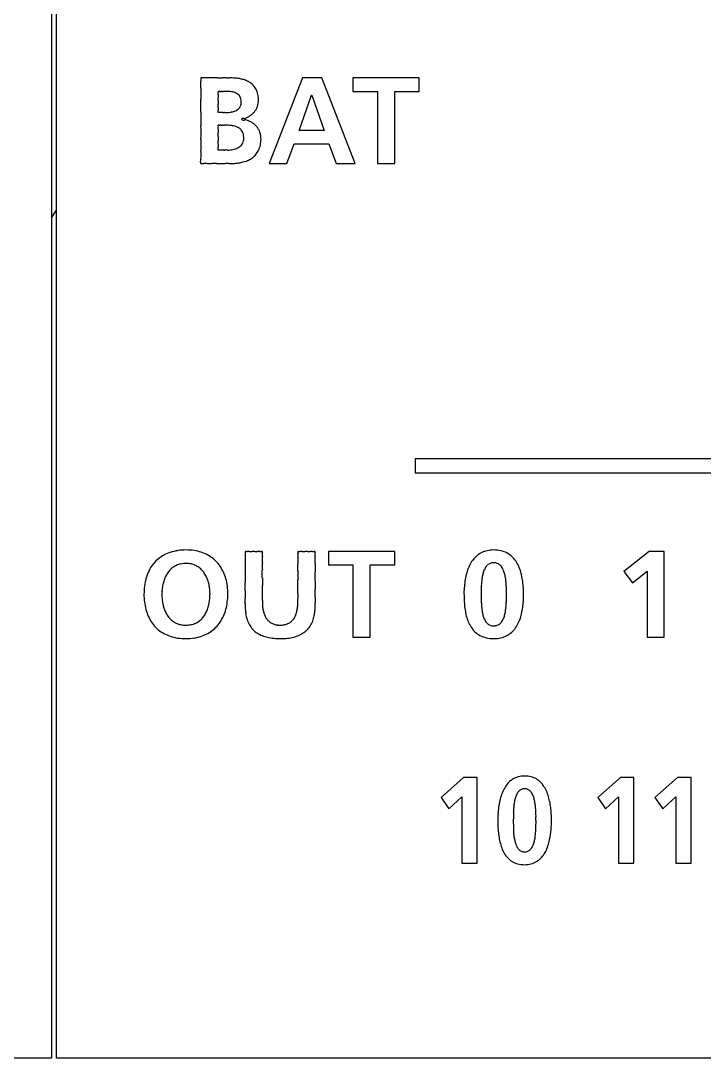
# Model space of a CAD drawing. Header units: millimetres. Extents: x -11 to 5160, y -11 to 2043.
# Drawn here: x 4518.32 to 4525.55, y 1650.29 to 1661.25 of the extents above; entities that cross this region are included whole.
import ezdxf

# ---------------------------------------------------------------- set-up
doc = ezdxf.new("R2010")
doc.units = ezdxf.units.MM

msp = doc.modelspace()

# ---------------------------------------------------------------- linework, layer by layer
at = {"color": 7, "linetype": 'Continuous'}
for p, q in [((4518.649, 1676.128), (4518.649, 1650.293)), ((4518.7, 1650.293), (4518.7, 1676.128)), ((4520.228, 1660.648), (4520.228, 1660.619)), ((4520.238, 1660.648), (4520.228, 1660.648)), ((4520.354, 1660.648), (4520.238, 1660.648)), ((4521.3, 1660.648), (4520.948, 1659.744)), ((4521.505, 1660.648), (4521.3, 1660.648)), ((4521.86, 1659.744), (4521.505, 1660.648)), ((4522.535, 1660.648), (4521.835, 1660.648)), ((4521.835, 1660.648), (4521.835, 1660.506)), ((4522.535, 1660.506), (4522.535, 1660.648)), ((4520.409, 1660.504), (4520.41, 1660.506)), ((4521.266, 1660.094), (4521.397, 1660.467)), ((4521.397, 1660.467), (4521.4, 1660.467)), ((4521.4, 1660.467), (4521.531, 1660.094)), ((4521.835, 1660.506), (4522.094, 1660.506)), ((4522.094, 1660.506), (4522.094, 1659.744)), ((4522.276, 1659.744), (4522.276, 1660.506)), ((4522.276, 1660.506), (4522.535, 1660.506)), ((4520.409, 1660.283), (4520.409, 1660.29)), ((4520.45, 1660.283), (4520.409, 1660.283)), ((4520.409, 1660.147), (4520.41, 1660.148)), ((4521.531, 1660.094), (4521.266, 1660.094)), ((4521.136, 1659.744), (4521.215, 1659.951)), ((4521.215, 1659.951), (4521.581, 1659.951)), ((4521.581, 1659.951), (4521.659, 1659.744)), ((4520.409, 1659.886), (4520.409, 1659.895)), ((4520.456, 1659.886), (4520.409, 1659.886)), ((4520.443, 1659.744), (4520.487, 1659.744)), ((4520.948, 1659.744), (4521.136, 1659.744)), ((4521.659, 1659.744), (4521.86, 1659.744)), ((4522.094, 1659.744), (4522.276, 1659.744)), ((4518.649, 1659.17), (4518.7, 1659.253)), ((4535.588, 1656.626), (4522.494, 1656.626)), ((4522.494, 1656.626), (4522.494, 1656.476)), ((4522.494, 1656.476), (4535.588, 1656.476)), ((4520.696, 1655.646), (4520.696, 1655.413)), ((4520.702, 1655.646), (4520.696, 1655.646)), ((4522.276, 1655.646), (4521.576, 1655.646)), ((4521.576, 1655.646), (4521.576, 1655.504)), ((4522.276, 1655.504), (4522.276, 1655.646)), ((4524.964, 1655.646), (4524.699, 1655.434)), ((4525.124, 1655.646), (4524.964, 1655.646)), ((4525.124, 1654.742), (4525.124, 1655.646)), ((4521.576, 1655.504), (4521.835, 1655.504)), ((4521.835, 1655.504), (4521.835, 1654.742)), ((4522.017, 1655.504), (4522.276, 1655.504)), ((4522.017, 1654.742), (4522.017, 1655.504)), ((4524.699, 1655.434), (4524.79, 1655.316)), ((4524.79, 1655.316), (4524.943, 1655.44)), ((4524.943, 1655.44), (4524.943, 1654.742)), ((4521.835, 1654.742), (4522.017, 1654.742)), ((4524.943, 1654.742), (4525.124, 1654.742)), ((4523.004, 1653.259), (4522.766, 1653.046)), ((4523.148, 1653.259), (4523.004, 1653.259)), ((4523.148, 1652.354), (4523.148, 1653.259)), ((4524.661, 1653.259), (4524.423, 1653.046)), ((4524.805, 1653.259), (4524.661, 1653.259)), ((4524.805, 1652.354), (4524.805, 1653.259)), ((4525.265, 1653.259), (4525.027, 1653.046)), ((4525.41, 1653.259), (4525.265, 1653.259)), ((4525.41, 1652.354), (4525.41, 1653.259)), ((4522.766, 1653.046), (4522.847, 1652.928)), ((4522.847, 1652.928), (4522.985, 1653.053)), ((4522.985, 1653.053), (4522.985, 1652.354)), ((4524.423, 1653.046), (4524.505, 1652.928)), ((4524.505, 1652.928), (4524.642, 1653.053)), ((4524.642, 1653.053), (4524.642, 1652.354)), ((4525.027, 1653.046), (4525.109, 1652.928)), ((4525.109, 1652.928), (4525.247, 1653.053)), ((4525.247, 1653.053), (4525.247, 1652.354)), ((4522.985, 1652.354), (4523.148, 1652.354)), ((4524.642, 1652.354), (4524.805, 1652.354)), ((4525.247, 1652.354), (4525.41, 1652.354)), ((4518.649, 1650.293), (4483.491, 1650.293)), ((4538.553, 1650.293), (4518.7, 1650.293))]:
    msp.add_line(p, q, dxfattribs=at)
for centre, radius, start, end in [((3765.656, 1660.579), 754.572, 359.996995, 0.003005), ((4520.38, 621.409), 1039.239, 89.998593, 90.001407), ((4520.43, 1930.271), 269.622, 269.99477, 270.00523), ((4520.476, 1594.607), 66.042, 89.9815, 90.0185), ((4520.513, 1675.274), 14.626, 269.9388, 270.0612), ((4520.536, 1658.232), 2.416, 89.8212, 90.1788), ((4520.542, 1659.971), 0.677, 87.3257, 89.8719), ((4520.55, 1660.155), 0.493, 82.3782, 87.2214), ((4520.56, 1660.231), 0.417, 76.5225, 82.4658), ((4520.581, 1660.318), 0.327, 68.8921, 76.5562), ((4520.607, 1660.384), 0.256, 59.1792, 68.9318), ((4520.632, 1660.426), 0.208, 47.1233, 59.1593), ((4520.646, 1660.442), 0.186, 33.186, 46.9736), ((4738.446, 1660.482), 218.218, 179.98488, 180.01512), ((4520.428, 1660.498), 0.0201, 162.4016, 197.5984), ((4520.299, 1660.481), 0.111, 354.0886, 5.9114), ((4520.898, 1660.454), 0.489, 178.2313, 181.7687), ((4520.412, 1660.5), 0.00586, 66.9918, 113.0082), ((4520.419, 1660.535), 0.0296, 262.5189, 277.4811), ((4520.427, 1660.378), 0.128, 87.7945, 92.2055), ((4520.438, 1661.017), 0.511, 269.3861, 270.6139), ((4520.449, 1658.56), 1.946, 89.8373, 90.1627), ((4520.459, 1667.741), 7.235, 269.9598, 270.0402), ((4520.468, 1625.324), 35.181, 89.9933, 90.0067), ((4520.475, 1638.634), 21.872, 89.9931, 90.0069), ((4520.478, 1658.72), 1.785, 89.7965, 90.0129), ((4520.483, 1659.781), 0.725, 87.7685, 89.8782), ((4520.495, 1660.083), 0.423, 84.2119, 87.8045), ((4520.511, 1660.235), 0.27, 78.7966, 84.2585), ((4520.529, 1660.324), 0.179, 71.0092, 78.8646), ((4520.547, 1660.376), 0.124, 60.2304, 71.065), ((4520.562, 1660.402), 0.0934, 46.2834, 60.1693), ((4520.568, 1660.41), 0.084, 30.2793, 45.9855), ((4520.64, 1660.439), 0.193, 18.6738, 32.9651), ((4520.591, 1660.423), 0.245, 5.5849, 18.3775), ((4458.73, 1660.356), 61.498, 359.93598, 0.06402), ((4518.428, 1660.422), 1.981, 359.5026, 0.4974), ((4528.011, 1660.387), 7.602, 179.8667, 180.1333), ((4492.44, 1660.353), 27.969, 359.9661, 0.0339), ((4520.558, 1660.405), 0.0949, 14.6902, 29.9116), ((4520.56, 1660.388), 0.0934, 334.3757, 349.5192), ((4520.522, 1660.395), 0.132, 1.7597, 14.5341), ((4520.526, 1660.393), 0.128, 349.8266, 2.767), ((4520.641, 1660.41), 0.194, 337.612, 346.9275), ((4520.62, 1660.415), 0.216, 347.0126, 355.7525), ((4520.571, 1660.418), 0.265, 355.8534, 6.2198), ((4536.896, 1660.214), 16.669, 179.7491, 180.2509), ((4619.471, 1660.323), 99.062, 179.99201, 180.00799), ((4178.288, 1660.299), 342.121, 359.99841, 0.00159), ((4520.455, 1480.322), 179.961, 89.99818, 90.00182), ((4520.466, 1704.728), 44.445, 269.9935, 270.0065), ((4520.475, 1650.252), 10.031, 89.9784, 90.0216), ((4520.481, 1662.071), 1.788, 269.9352, 270.0648), ((4520.483, 1660.827), 0.544, 270.0295, 271.6329), ((4520.487, 1660.677), 0.394, 271.6425, 275.3151), ((4520.495, 1660.592), 0.309, 275.2594, 279.9749), ((4520.509, 1660.514), 0.229, 279.9319, 286.1699), ((4520.526, 1660.454), 0.167, 286.1085, 294.357), ((4520.545, 1660.414), 0.123, 294.3105, 305.1035), ((4520.56, 1660.392), 0.0958, 305.1469, 318.6134), ((4520.567, 1660.385), 0.086, 318.8497, 334.0706), ((4520.655, 1660.394), 0.171, 300.2088, 310.6483), ((4520.635, 1660.421), 0.205, 310, 318.5273), ((4520.65, 1660.406), 0.184, 318.743, 328.2091), ((4520.647, 1660.408), 0.188, 328.2019, 337.5735), ((4515.904, 1660.071), 4.325, 359.0668, 0.9332), ((4520.431, 1660.139), 0.0229, 161.8174, 198.1826), ((4520.413, 1660.141), 0.00721, 67.178, 112.822), ((4520.421, 1660.184), 0.0365, 262.5766, 277.4234), ((4520.431, 1659.991), 0.157, 87.8114, 92.1886), ((4520.444, 1660.777), 0.629, 269.3909, 270.6091), ((4520.457, 1657.749), 2.399, 89.8388, 90.1612), ((4520.47, 1669.284), 9.136, 269.9612, 270.0388), ((4520.482, 1569.426), 90.722, 89.99683, 90.00317), ((4520.49, 1649.792), 10.356, 89.9821, 90.0179), ((4520.493, 1659.132), 1.016, 89.5955, 90.0213), ((4520.497, 1659.646), 0.502, 86.3186, 89.6297), ((4520.507, 1659.792), 0.356, 81.7608, 86.3745), ((4520.523, 1659.897), 0.249, 75.4189, 81.8011), ((4520.541, 1659.966), 0.178, 66.8911, 75.4707), ((4520.672, 1660.199), 0.0222, 66.8379, 138.8824), ((4520.679, 1660.236), 0.0338, 225.4905, 296.0416), ((4520.677, 1660.282), 0.0624, 273.7096, 304.8087), ((4520.691, 1660.134), 0.0719, 57.9265, 87.8018), ((4520.138, 1661.389), 1.293, 296.3671, 297.7918), ((4520.385, 1659.43), 0.839, 63.2975, 65.7212), ((4520.673, 1660.019), 0.183, 50.3282, 61.0607), ((4520.656, 1659.995), 0.213, 41.9515, 50.9288), ((4520.672, 1660.01), 0.191, 31.8634, 41.7583), ((4520.284, 1660.119), 0.126, 353.8905, 6.1095), ((4520.965, 1660.088), 0.556, 178.172, 181.828), ((4518.159, 1660.05), 2.251, 359.4859, 0.5141), ((4529.045, 1660.009), 8.635, 179.8623, 180.1377), ((4520.559, 1660.008), 0.132, 55.7746, 66.9066), ((4520.572, 1660.028), 0.108, 42.2317, 55.6721), ((4520.575, 1660.032), 0.103, 27.4574, 41.9757), ((4520.56, 1660.025), 0.12, 13.4289, 27.1993), ((4520.517, 1660.015), 0.164, 1.6643, 13.3312), ((4520.671, 1660.009), 0.192, 21.9936, 31.8604), ((4520.671, 1660.01), 0.191, 11.9306, 21.9976), ((4520.644, 1660.005), 0.219, 2.5854, 11.6821), ((4521.286, 1659.939), 1.06, 176.6999, 183.3001), ((4488.638, 1659.969), 31.772, 359.9649, 0.0351), ((4632.94, 1659.933), 112.531, 179.99174, 180.00826), ((4520.56, 1660.029), 0.133, 295.6214, 306.5724), ((4520.575, 1660.008), 0.107, 306.6348, 320.0275), ((4520.581, 1660.002), 0.0989, 320.2638, 335.1043), ((4520.572, 1660.006), 0.109, 335.3644, 349.9697), ((4520.53, 1660.013), 0.152, 350.2797, 2.5852), ((4520.601, 1659.994), 0.261, 337.8431, 351.0893), ((4520.576, 1660.002), 0.287, 350.4409, 2.5881), ((4519.996, 1659.834), 0.236, 349.0646, 10.9354), ((4131.772, 1659.906), 388.637, 359.99836, 0.00164), ((4520.463, 1479.071), 180.815, 89.99791, 90.00209), ((4520.475, 1704.543), 44.657, 269.9926, 270.0074), ((4520.485, 1649.808), 10.079, 89.9751, 90.0249), ((4520.492, 1661.683), 1.796, 269.9254, 270.0746), ((4520.494, 1660.433), 0.546, 270.0375, 271.7967), ((4520.498, 1660.287), 0.401, 271.8154, 275.7815), ((4520.507, 1660.206), 0.319, 275.7214, 280.7184), ((4520.522, 1660.128), 0.24, 280.6774, 287.2012), ((4520.54, 1660.069), 0.178, 287.1449, 295.654), ((4520.625, 1660.004), 0.247, 297.9497, 309.3285), ((4520.645, 1659.979), 0.215, 309.4365, 322.8352), ((4520.646, 1659.977), 0.213, 323.0282, 337.4635), ((4520.262, 1659.767), 0.0405, 147.8522, 212.1478), ((4520.238, 1659.766), 0.0228, 243.9133, 259.5625), ((4520.246, 1659.83), 0.0867, 262.121, 277.879), ((4520.276, 1659.315), 0.43, 87.4951, 92.5049), ((4520.318, 1661.571), 1.828, 269.2705, 270.7295), ((4520.367, 1652.483), 7.261, 89.7998, 90.2002), ((4520.417, 1688.899), 29.155, 269.9507, 270.0493), ((4520.505, 1634.493), 25.251, 89.9608, 90.0392), ((4520.532, 1664.133), 4.39, 269.8722, 270.1278), ((4520.541, 1660.54), 0.796, 270.0481, 271.6248), ((4520.547, 1660.267), 0.523, 271.7797, 276.4116), ((4520.553, 1660.218), 0.474, 276.3042, 281.8302), ((4520.572, 1660.13), 0.383, 281.8013, 288.922), ((4520.598, 1660.056), 0.306, 288.8733, 297.956), ((4520.054, 1655.171), 0.489, 98.3686, 107.6904), ((4520.065, 1655.117), 0.545, 89.4935, 98.6202), ((4520.074, 1655.133), 0.529, 81.1695, 90.4654), ((4520.083, 1655.181), 0.48, 71.9444, 81.3922), ((4520.71, 1950.703), 295.057, 269.99844, 270.00156), ((4520.73, 1570.352), 85.294, 89.99218, 90.00782), ((4520.755, 1679.669), 24.022, 269.9669, 270.0331), ((4520.784, 1649.141), 6.505, 89.8703, 90.1297), ((4520.813, 1657.331), 1.685, 269.5184, 270.4816), ((4520.839, 1655.235), 0.412, 88.3003, 91.6997), ((4520.86, 1655.736), 0.0905, 264.3878, 275.6122), ((4520.873, 1655.632), 0.0145, 73.6004, 106.3996), ((4520.865, 1655.64), 0.0136, 337.0321, 25.5697), ((4521.268, 1655.638), 0.0169, 149.4721, 210.5279), ((4521.256, 1655.63), 0.0168, 79.7468, 100.2532), ((4521.267, 1655.77), 0.124, 266.2986, 273.7014), ((4521.287, 1655.065), 0.581, 88.8504, 91.1496), ((4521.312, 1657.866), 2.219, 269.6414, 270.3586), ((4521.341, 1651.649), 3.997, 89.7889, 90.2111), ((4521.37, 1657.35), 1.704, 269.5235, 270.4765), ((4521.396, 1655.211), 0.436, 88.3939, 91.6061), ((4521.417, 1655.742), 0.0961, 264.7148, 275.2852), ((4521.43, 1655.631), 0.0154, 74.5756, 105.4244), ((4521.422, 1655.64), 0.0144, 335.8679, 26.4841), ((4523.304, 1655.412), 0.248, 110.1003, 124.5605), ((4523.316, 1655.376), 0.285, 96.138, 109.7866), ((4523.323, 1655.319), 0.343, 83.4433, 96.3585), ((4523.331, 1655.362), 0.299, 70.1185, 83.9135), ((4523.346, 1655.409), 0.25, 54.8633, 69.77), ((4520.011, 1655.285), 0.367, 129.2709, 140.1947), ((4520.015, 1655.279), 0.374, 118.2841, 129.1841), ((4520.03, 1655.249), 0.409, 107.7979, 118.2296), ((4520.104, 1655.248), 0.41, 61.4445, 71.8407), ((4520.118, 1655.273), 0.381, 50.6478, 61.3939), ((4520.12, 1655.277), 0.377, 39.8602, 50.5725), ((4521.021, 1655.615), 0.145, 171.8497, 188.1503), ((4520.167, 1655.562), 0.711, 357.4388, 2.5612), ((4521.837, 1655.549), 0.585, 176.7114, 183.2886), ((4521.131, 1655.606), 0.124, 349.2987, 10.7013), ((4521.585, 1655.611), 0.152, 171.3934, 188.6066), ((4520.69, 1655.553), 0.745, 357.296, 2.704), ((4523.352, 1655.367), 0.314, 138.24, 149.5765), ((4523.313, 1655.401), 0.261, 124.7655, 138.1476), ((4523.34, 1655.402), 0.259, 40.7684, 54.6233), ((4523.3, 1655.369), 0.311, 29.0163, 40.6562), ((4520.07, 1655.248), 0.437, 150.7449, 160.3459), ((4520.027, 1655.272), 0.389, 140.2636, 150.7014), ((4520.09, 1655.273), 0.259, 138.3511, 148.5332), ((4520.065, 1655.295), 0.226, 126.7415, 138.306), ((4520.057, 1655.305), 0.213, 114.1616, 126.6314), ((4520.061, 1655.294), 0.225, 101.5195, 114.0123), ((4520.069, 1655.254), 0.265, 89.7816, 101.4117), ((4520.071, 1655.255), 0.265, 78.5861, 90.2161), ((4520.078, 1655.294), 0.225, 65.9829, 78.4768), ((4520.082, 1655.305), 0.213, 53.3676, 65.8341), ((4520.074, 1655.295), 0.226, 41.6977, 53.2577), ((4520.049, 1655.273), 0.259, 31.4747, 41.6529), ((4520.104, 1655.264), 0.397, 29.5462, 39.8021), ((4520.065, 1655.242), 0.442, 19.9927, 29.5087), ((4523.887, 1655.491), 3.01, 179.2574, 180.7426), ((4508.944, 1655.41), 11.933, 359.7973, 0.2027), ((4518.822, 1655.476), 2.432, 359.0583, 0.9417), ((4530.799, 1655.393), 9.545, 179.7456, 180.2544), ((4524.587, 1655.475), 3.152, 179.2153, 180.7847), ((4509.118, 1655.385), 12.317, 359.7826, 0.2174), ((4523.554, 1655.271), 0.538, 158.6186, 165.809), ((4523.432, 1655.319), 0.407, 149.5624, 158.6626), ((4523.472, 1655.345), 0.272, 156.2617, 165.2371), ((4523.374, 1655.388), 0.164, 142.8938, 156.4715), ((4523.328, 1655.423), 0.107, 123.6243, 142.9511), ((4523.321, 1655.431), 0.0956, 100.9046, 122.6033), ((4523.322, 1655.423), 0.105, 78.9818, 101.0182), ((4523.324, 1655.428), 0.0987, 57.95, 79.3297), ((4523.318, 1655.421), 0.108, 37.6495, 56.9246), ((4523.274, 1655.388), 0.163, 23.9688, 37.675), ((4523.178, 1655.344), 0.268, 15.0545, 24.1697), ((4523.216, 1655.322), 0.407, 19.865, 29.0311), ((4523.085, 1655.274), 0.547, 12.8575, 19.916), ((4520.245, 1655.203), 0.619, 169.0122, 176.5981), ((4520.14, 1655.223), 0.511, 160.3545, 168.9922), ((4520.248, 1655.206), 0.432, 164.729, 171.3021), ((4520.188, 1655.223), 0.37, 157.2482, 164.759), ((4520.132, 1655.247), 0.309, 148.5296, 157.2733), ((4520.007, 1655.246), 0.309, 22.7367, 31.4784), ((4519.951, 1655.223), 0.37, 15.2509, 22.7618), ((4519.891, 1655.206), 0.432, 8.7054, 15.2808), ((4520.004, 1655.22), 0.507, 11.3076, 19.9841), ((4519.913, 1655.202), 0.6, 3.533, 11.2871), ((5586.468, 1655.366), 1065.772, 179.997478, 180.002522), ((4244.629, 1655.274), 276.067, 359.99063, 0.00937), ((4569.822, 1655.327), 48.944, 179.9515, 180.0485), ((4482.066, 1655.31), 39.187, 359.9404, 0.0596), ((4562.564, 1655.292), 41.13, 179.9361, 180.0639), ((4523.9, 1655.203), 0.891, 171.5019, 176.1073), ((4523.708, 1655.232), 0.697, 165.7555, 171.5126), ((4524.17, 1655.238), 0.98, 175.0448, 177.7822), ((4523.855, 1655.266), 0.663, 171.0128, 175.0882), ((4523.63, 1655.302), 0.435, 165.0938, 171.0981), ((4523.025, 1655.302), 0.427, 9.0799, 15.1976), ((4522.804, 1655.265), 0.652, 5.0162, 9.1624), ((4522.508, 1655.239), 0.949, 2.2454, 5.0729), ((4522.911, 1655.234), 0.725, 7.4655, 12.9081), ((4522.703, 1655.206), 0.935, 3.2692, 7.5016), ((4520.329, 1655.196), 0.703, 176.4758, 183.497), ((4520.353, 1655.196), 0.537, 177.2365, 182.6715), ((4520.299, 1655.198), 0.484, 171.2702, 177.2193), ((4519.84, 1655.198), 0.483, 2.7838, 8.7374), ((4519.787, 1655.196), 0.537, 357.3255, 2.7664), ((4519.841, 1655.196), 0.672, 356.3876, 3.64), ((4588.118, 1655.19), 67.421, 179.96695, 180.03305), ((5039.058, 1655.249), 518.181, 179.99595, 180.00405), ((4491.705, 1655.184), 29.173, 359.9455, 0.0545), ((4241.996, 1655.234), 279.257, 359.99279, 0.00721), ((4464.768, 1655.206), 56.666, 359.9591, 0.0409), ((4523.987, 1655.195), 0.979, 175.976, 180.1871), ((4524.693, 1655.217), 1.502, 177.7614, 179.4551), ((4527.042, 1655.196), 3.852, 179.4821, 180.0746), ((4521.866, 1655.214), 1.591, 0.6203, 2.2197), ((4521.312, 1655.203), 2.146, 359.6943, 0.758), ((4522.49, 1655.193), 1.149, 359.9328, 3.3066), ((4520.261, 1655.191), 0.634, 183.3476, 190.7812), ((4520.347, 1655.194), 0.531, 182.5447, 188.0773), ((4520.27, 1655.183), 0.454, 188.0607, 194.4189), ((4519.869, 1655.184), 0.454, 345.5708, 351.9315), ((4519.793, 1655.194), 0.531, 351.9148, 357.4521), ((4519.897, 1655.191), 0.615, 348.9265, 356.5244), ((4505.869, 1655.123), 14.828, 359.891, 0.109), ((4525.841, 1655.142), 4.964, 179.8285, 180.1715), ((4521.732, 1655.128), 0.854, 180.0483, 182.2182), ((4520.512, 1655.126), 0.741, 356.8166, 359.8878), ((4541.251, 1655.174), 19.997, 179.927, 180.073), ((4518.184, 1655.136), 3.069, 359.7797, 0.2203), ((4540.139, 1655.135), 18.704, 179.906, 180.094), ((4517.991, 1655.088), 3.444, 359.7264, 0.2736), ((4524.168, 1655.187), 1.159, 179.7563, 182.8326), ((4524.026, 1655.177), 1.017, 182.6833, 186.3853), ((4527.231, 1655.184), 4.041, 179.8925, 180.4464), ((4524.699, 1655.164), 1.509, 180.4593, 182.1167), ((4524.146, 1655.144), 0.955, 182.1017, 184.8644), ((4522.531, 1655.143), 0.925, 355.0175, 357.87), ((4521.862, 1655.167), 1.595, 357.9, 359.4675), ((4521.241, 1655.179), 2.216, 359.3212, 0.3311), ((4522.735, 1655.177), 0.903, 352.2416, 356.6036), ((4522.519, 1655.191), 1.12, 356.5849, 0.0395), ((4520.152, 1655.17), 0.524, 190.8015, 199.2856), ((4520.08, 1655.145), 0.447, 199.2892, 208.7513), ((4520.197, 1655.164), 0.378, 194.3831, 201.8191), ((4520.132, 1655.138), 0.308, 201.794, 210.6288), ((4520.007, 1655.138), 0.308, 329.3627, 338.1954), ((4519.943, 1655.164), 0.378, 338.1704, 345.6066), ((4520.055, 1655.15), 0.451, 330.9943, 340.3776), ((4519.991, 1655.173), 0.52, 340.3813, 348.9058), ((4523.071, 1655.082), 2.375, 179.6848, 180.3152), ((4521.323, 1655.07), 0.627, 180.1267, 185.6892), ((4521.104, 1655.05), 0.407, 185.8407, 195.3363), ((4521.367, 1655.114), 0.49, 182.3374, 187.7303), ((4521.244, 1655.097), 0.365, 187.62, 194.2623), ((4521.142, 1655.071), 0.26, 194.2371, 202.7873), ((4521.003, 1655.066), 0.245, 335.2813, 344.2359), ((4520.91, 1655.092), 0.341, 344.2097, 351.1983), ((4520.79, 1655.111), 0.463, 351.1024, 356.713), ((4521.005, 1655.054), 0.429, 346.6326, 355.8376), ((4520.721, 1655.072), 0.714, 355.9966, 359.914), ((4523.755, 1655.146), 0.744, 186.384, 191.5452), ((4523.569, 1655.108), 0.555, 191.4836, 198.3645), ((4523.835, 1655.117), 0.643, 184.8193, 188.9568), ((4523.616, 1655.082), 0.421, 188.871, 194.9862), ((4523.039, 1655.082), 0.414, 344.7191, 350.9489), ((4522.823, 1655.117), 0.632, 350.8658, 355.0756), ((4523.096, 1655.111), 0.536, 339.6479, 346.7913), ((4522.929, 1655.151), 0.707, 346.743, 352.283), ((4520.034, 1655.12), 0.395, 208.7898, 219.143), ((4520.085, 1655.111), 0.254, 210.6276, 221.0543), ((4520.06, 1655.089), 0.221, 221.1169, 232.9993), ((4520.053, 1655.08), 0.209, 233.1124, 245.9087), ((4520.061, 1655.099), 0.23, 246.1525, 258.5347), ((4520.078, 1655.099), 0.23, 281.4694, 293.8523), ((4520.086, 1655.08), 0.209, 294.0957, 306.8887), ((4520.079, 1655.089), 0.221, 307.0016, 318.8792), ((4520.053, 1655.111), 0.254, 318.9415, 329.3641), ((4520.097, 1655.127), 0.403, 320.782, 330.9612), ((4521.016, 1655.025), 0.316, 195.2899, 206.2916), ((4520.969, 1655.002), 0.263, 206.4193, 218.7097), ((4521.081, 1655.045), 0.194, 202.7733, 213.4133), ((4521.05, 1655.025), 0.156, 213.4927, 226.0328), ((4521.041, 1655.017), 0.144, 226.229, 239.7092), ((4521.047, 1655.027), 0.156, 239.9093, 252.9679), ((4521.059, 1655.069), 0.2, 253.1319, 264.3782), ((4521.082, 1655.032), 0.162, 284.5636, 297.3817), ((4521.089, 1655.017), 0.145, 297.5655, 311.074), ((4521.084, 1655.022), 0.152, 311.2865, 324.1199), ((4521.058, 1655.04), 0.184, 324.2229, 335.2817), ((4521.156, 1655.006), 0.27, 323.8277, 335.9439), ((4521.099, 1655.031), 0.333, 336.0602, 346.7191), ((4523.429, 1655.061), 0.407, 198.3099, 207.4761), ((4523.464, 1655.04), 0.264, 194.8427, 203.982), ((4523.37, 1654.998), 0.16, 203.7791, 217.5445), ((4523.327, 1654.965), 0.106, 217.5257, 236.8797), ((4523.319, 1654.966), 0.108, 302.577, 321.8739), ((4523.278, 1654.999), 0.16, 321.8858, 335.7755), ((4523.187, 1655.041), 0.26, 335.5824, 344.8622), ((4523.222, 1655.064), 0.401, 330.4788, 339.6967), ((4520.014, 1655.104), 0.37, 219.2096, 230.13), ((4520.016, 1655.107), 0.373, 230.215, 241.2116), ((4520.031, 1655.137), 0.406, 241.2856, 251.8342), ((4520.066, 1655.123), 0.255, 258.2951, 270.6909), ((4520.073, 1655.123), 0.254, 269.3105, 281.708), ((4520.103, 1655.138), 0.408, 288.5172, 299.0225), ((4520.117, 1655.113), 0.38, 299.094, 309.9385), ((4520.117, 1655.112), 0.379, 310.0116, 320.7256), ((4520.959, 1654.996), 0.252, 218.8785, 231.3769), ((4520.974, 1655.015), 0.276, 231.5232, 243.1333), ((4521.002, 1655.072), 0.339, 243.1971, 253.1829), ((4521.065, 1655.121), 0.253, 264.1194, 274.0212), ((4521.07, 1655.082), 0.213, 273.6031, 284.4109), ((4521.135, 1655.057), 0.323, 288.6757, 299.0161), ((4521.161, 1655.009), 0.268, 299.0966, 310.9606), ((4521.172, 1654.995), 0.251, 311.1198, 323.667), ((4523.341, 1655.015), 0.307, 207.455, 219.3175), ((4523.3, 1654.982), 0.255, 219.4406, 233.7299), ((4523.295, 1654.978), 0.248, 234.0055, 249.3961), ((4523.32, 1654.958), 0.0972, 237.904, 259.3611), ((4523.322, 1654.968), 0.108, 259.1973, 280.8027), ((4523.325, 1654.961), 0.1, 280.4122, 301.5511), ((4523.345, 1654.98), 0.251, 289.9996, 304.7453), ((4523.34, 1654.986), 0.259, 304.9796, 318.7433), ((4523.303, 1655.018), 0.308, 318.8571, 330.4893), ((4520.052, 1655.202), 0.475, 251.8885, 261.5434), ((4520.068, 1655.304), 0.578, 261.5334, 270.1963), ((4520.071, 1655.292), 0.566, 269.8811, 278.6336), ((4520.085, 1655.193), 0.466, 278.6797, 288.4739), ((4521.033, 1655.174), 0.445, 253.1697, 261.3903), ((4521.058, 1655.343), 0.616, 261.3933, 267.8804), ((4521.066, 1655.453), 0.727, 267.6442, 273.4672), ((4521.076, 1655.303), 0.577, 273.303, 280.1108), ((4521.104, 1655.149), 0.42, 280.1094, 288.6771), ((4523.313, 1655.03), 0.303, 249.7658, 263.89), ((4523.322, 1655.089), 0.363, 263.4255, 276.3448), ((4523.331, 1655.026), 0.3, 276.017, 289.6709), ((4523.637, 1653.057), 0.216, 112.2259, 127.5218), ((4523.643, 1653.038), 0.236, 96.8793, 111.8229), ((4523.649, 1652.996), 0.278, 82.7086, 97.0711), ((4523.655, 1653.027), 0.247, 68.0768, 83.1773), ((4523.664, 1653.054), 0.219, 51.8826, 67.6274), ((4523.81, 1652.938), 0.428, 152.1563, 160.6591), ((4523.71, 1652.991), 0.314, 141.2679, 152.2047), ((4523.655, 1653.035), 0.245, 127.7228, 141.2236), ((4523.66, 1653.044), 0.1, 126.5539, 146.0717), ((4523.648, 1653.058), 0.0819, 102.3241, 125.5111), ((4523.648, 1653.055), 0.085, 77.791, 102.209), ((4523.649, 1653.055), 0.0844, 55.0718, 77.944), ((4523.638, 1653.043), 0.101, 34.5178, 54.0117), ((4523.648, 1653.035), 0.244, 37.7059, 51.6445), ((4523.592, 1652.992), 0.313, 26.4634, 37.6486), ((4523.488, 1652.94), 0.43, 17.9825, 26.5152), ((4524.134, 1652.845), 0.766, 167.134, 172.3548), ((4523.955, 1652.887), 0.582, 160.6008, 167.1906), ((4524.011, 1652.915), 0.478, 166.5362, 171.9841), ((4523.831, 1652.959), 0.292, 158.4305, 166.6825), ((4523.717, 1653.005), 0.169, 145.8254, 158.674), ((4523.583, 1653.004), 0.168, 21.7309, 34.7277), ((4523.472, 1652.959), 0.288, 13.5837, 21.97), ((4523.296, 1652.915), 0.469, 8.1769, 13.7301), ((4523.332, 1652.889), 0.594, 11.5953, 18.0473), ((4524.353, 1652.816), 0.987, 172.3421, 176.4957), ((4524.617, 1652.85), 1.088, 175.5398, 178.0046), ((4524.264, 1652.878), 0.733, 171.9027, 175.58), ((4523.047, 1652.878), 0.721, 4.5143, 8.2561), ((4522.716, 1652.851), 1.053, 2.0202, 4.5666), ((4523.132, 1652.847), 0.799, 6.721, 11.6488), ((4522.896, 1652.818), 1.037, 2.9411, 6.7565), ((4524.451, 1652.807), 1.085, 176.3744, 180.171), ((4524.653, 1652.799), 1.287, 179.7799, 182.5516), ((4525.199, 1652.83), 1.669, 177.9855, 179.5099), ((4527.818, 1652.809), 4.288, 179.5345, 180.0667), ((4528.044, 1652.796), 4.515, 179.9026, 180.3984), ((4522.002, 1652.827), 1.768, 0.5582, 1.9975), ((4521.385, 1652.815), 2.384, 359.7249, 0.6821), ((4521.301, 1652.791), 2.469, 359.3921, 0.2986), ((4522.657, 1652.805), 1.276, 359.9394, 2.9759), ((4522.689, 1652.803), 1.244, 356.9265, 0.0358), ((4524.494, 1652.789), 1.128, 182.4159, 185.7518), ((4525.209, 1652.777), 1.679, 180.4098, 181.8992), ((4524.591, 1652.756), 1.061, 181.8855, 184.3726), ((4522.742, 1652.756), 1.027, 355.5201, 358.0884), ((4521.994, 1652.78), 1.775, 358.1151, 359.5239), ((4522.932, 1652.79), 1.001, 353.012, 356.9445), ((4524.189, 1652.758), 0.821, 185.7484, 190.4151), ((4523.976, 1652.719), 0.604, 190.3526, 196.6254), ((4524.242, 1652.729), 0.712, 184.3308, 188.0643), ((4523.996, 1652.693), 0.462, 187.9821, 193.5326), ((4523.822, 1652.651), 0.283, 193.3858, 201.7932), ((4523.481, 1652.651), 0.28, 337.802, 346.3445), ((4523.312, 1652.693), 0.454, 346.1976, 351.8545), ((4523.069, 1652.729), 0.699, 351.7744, 355.5737), ((4523.345, 1652.721), 0.581, 341.5522, 348.0864), ((4523.152, 1652.762), 0.778, 348.0347, 353.0524), ((4523.812, 1652.669), 0.433, 196.5579, 205.0559), ((4523.702, 1652.618), 0.312, 204.9963, 216.3408), ((4523.712, 1652.606), 0.165, 201.5523, 214.6021), ((4523.658, 1652.569), 0.0994, 214.3963, 233.9713), ((4523.648, 1652.556), 0.0831, 235.0343, 257.976), ((4523.648, 1652.561), 0.0875, 258.0251, 281.9749), ((4523.649, 1652.559), 0.0857, 281.7647, 304.392), ((4523.639, 1652.57), 0.1, 305.4686, 325.0135), ((4523.588, 1652.607), 0.164, 324.8435, 338.0375), ((4523.596, 1652.619), 0.31, 321.8754, 333.0716), ((4523.495, 1652.67), 0.423, 333.0239, 341.6153), ((4523.645, 1652.576), 0.241, 216.4012, 230.7205), ((4523.629, 1652.558), 0.218, 230.9921, 247.2119), ((4523.64, 1652.59), 0.251, 247.6926, 263.1447), ((4523.655, 1652.587), 0.248, 276.7444, 291.6942), ((4523.664, 1652.56), 0.219, 292.1211, 307.7119), ((4523.649, 1652.578), 0.243, 307.9464, 321.8142), ((4523.648, 1652.632), 0.294, 262.687, 277.0578)]:
    msp.add_arc(centre, radius, start, end, dxfattribs=at)

doc.saveas('drawing.dxf')
